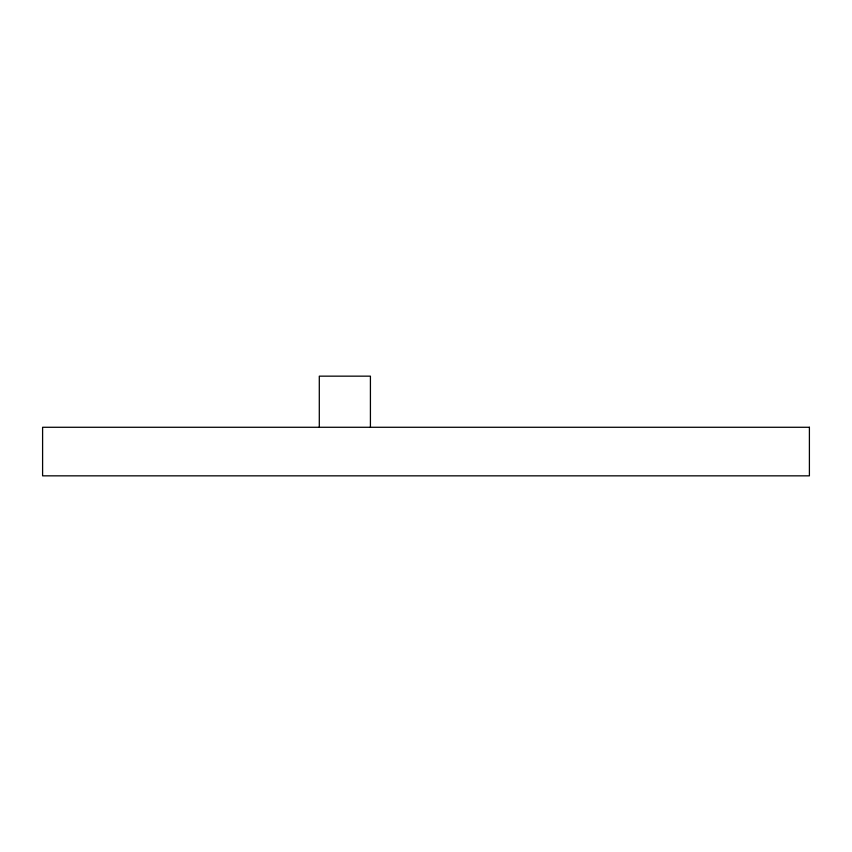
<?xml version="1.0" encoding="UTF-8"?>
<svg xmlns="http://www.w3.org/2000/svg" width="852" height="852" viewBox="0 0 852 852"><rect width="100%" height="100%" fill="white"/><g stroke="black" fill="none" stroke-linecap="round" stroke-linejoin="round"><path stroke-width="1.28" d="M370.418 427.278L370.418 376.158L319.298 376.158L319.298 427.278M809.4 427.278L42.6 427.278L42.6 475.842L809.4 475.842L809.4 427.278"/></g></svg>
